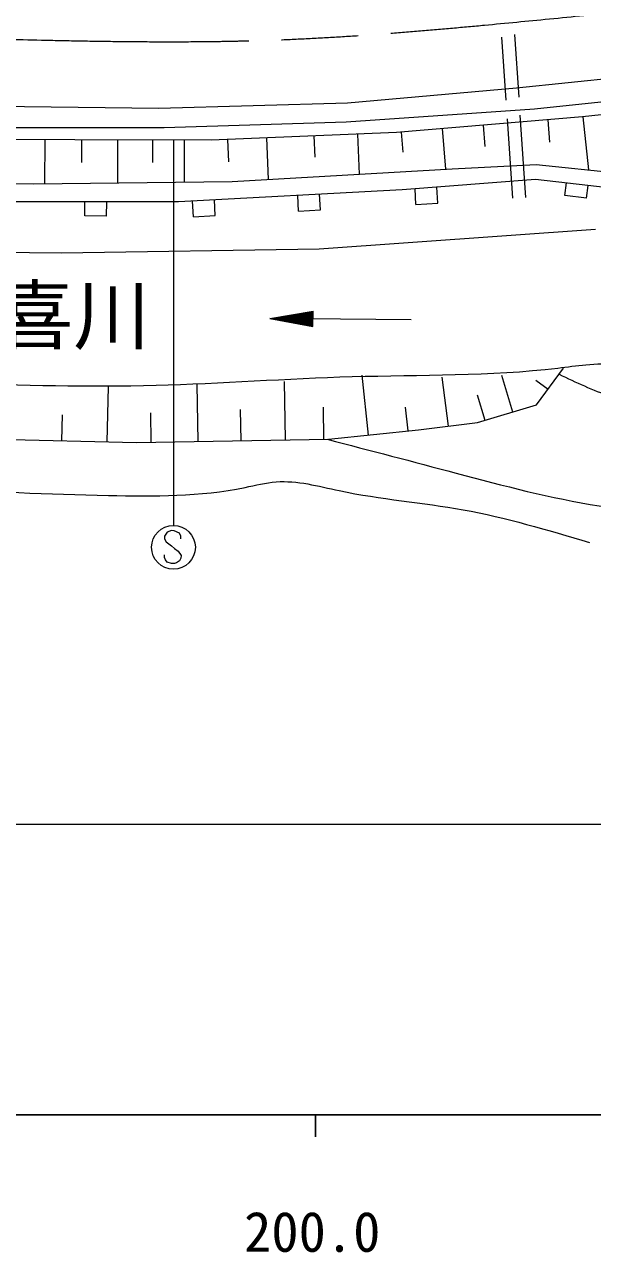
# Model space of a CAD drawing. Units: millimetres, scale not verified. Extents: x 40000 to 680000, y 20000 to 380000.
# Drawn here: x 254696 to 280652, y 198715 to 254844 of the extents above; entities that cross this region are included whole.
import ezdxf
from ezdxf.enums import TextEntityAlignment as Align

# ---------------------------------------------------------------- set-up
doc = ezdxf.new("R2010")
doc.units = ezdxf.units.MM
doc.header["$LTSCALE"] = 1000
doc.linetypes.add('CHAIN', pattern=[18.5, 12, -1.5, 3.5, -1.5])
for name, color, linetype, lineweight in [('M-BGD', 7, 'Continuous', 13), ('M-BMK', 2, 'CHAIN', 13), ('M-STR-HTXT', 7, 'Continuous', 13), ('M-STR-STR3', 7, 'Continuous', 13), ('M-STR-STRC', 7, 'Continuous', 13), ('M-TTL-BAND', 7, 'Continuous', 25)]:
    doc.layers.add(name, color=color, linetype=linetype, lineweight=lineweight)
doc.styles.add('ＭＳ ゴシック', font='')
doc.styles.get('ＭＳ ゴシック').set_extended_font_data('MS Gothic')

msp = doc.modelspace()

# ---------------------------------------------------------------- linework, layer by layer
at = {"layer": 'M-BGD'}
for p, q in [((276492, 254265), (276688, 251394)), ((277085, 254390), (277280, 251526)), ((277180, 251949), (288305, 253104)), ((277997, 250986), (290634, 252331)), ((269461, 251272), (277180, 251949)), ((252010, 251137), (260839, 251028)), ((260839, 251028), (269461, 251272)), ((269389, 250399), (277997, 250986)), ((286355, 251275), (280203, 250622)), ((261075, 250138), (269389, 250399)), ((280203, 250622), (271701, 249913)), ((276747, 250531), (276995, 246900)), ((277337, 250703), (277594, 246940)), ((278710, 249471), (278625, 250490)), ((280490, 248196), (280232, 250625)), ((250642, 250138), (261075, 250138)), ((271701, 249913), (263232, 249559)), ((270009, 248010), (269932, 249839)), ((272001, 249011), (271924, 249932)), ((273953, 248239), (273799, 250088)), ((275747, 249268), (275666, 250244)), ((256996, 249567), (247878, 249615)), ((255628, 247567), (255639, 249574)), ((263232, 249559), (256996, 249567)), ((257314, 248534), (257315, 249566)), ((258963, 247608), (258965, 249564)), ((260552, 248542), (260553, 249562)), ((262003, 247645), (262006, 249560)), ((264037, 248567), (263994, 249591)), ((265852, 247768), (265772, 249665)), ((267981, 248782), (267940, 249756)), ((264182, 247671), (274240, 248256)), ((274240, 248256), (278080, 248439)), ((278080, 248439), (283163, 247927)), ((242788, 247781), (255113, 247561)), ((255113, 247561), (264182, 247671)), ((278056, 247764), (271951, 247295)), ((283017, 247193), (278056, 247764)), ((279392, 247022), (279459, 247602)), ((271951, 247295), (261737, 246737)), ((267222, 246316), (267183, 247035)), ((268221, 246371), (268182, 247089)), ((272582, 246622), (272543, 247341)), ((273580, 246677), (273540, 247417)), ((280386, 246908), (279392, 247022)), ((280386, 246908), (280452, 247488)), ((261737, 246737), (253365, 246737)), ((257445, 246102), (257458, 246737)), ((258445, 246081), (258459, 246737)), ((262411, 246053), (262371, 246772)), ((263409, 246108), (263370, 246826)), ((272582, 246622), (273580, 246677)), ((258445, 246081), (257445, 246102)), ((262411, 246053), (263409, 246108)), ((267222, 246316), (268221, 246371)), ((268165, 244597), (280785, 245487)), ((244221, 244550), (256383, 244407)), ((256383, 244407), (268165, 244597)), ((265911, 241406), (267884, 241735)), ((272364, 241346), (265911, 241406)), ((265911, 241406), (267877, 241041)), ((265961, 241397), (265961, 241415)), ((266011, 241388), (266011, 241423)), ((266061, 241378), (266061, 241431)), ((266111, 241369), (266111, 241440)), ((266160, 241360), (266161, 241448)), ((266210, 241350), (266211, 241456)), ((266260, 241341), (266261, 241465)), ((266310, 241332), (266312, 241473)), ((266360, 241323), (266362, 241481)), ((266410, 241313), (266412, 241490)), ((266460, 241304), (266462, 241498)), ((266510, 241295), (266512, 241506)), ((266560, 241286), (266562, 241515)), ((266610, 241276), (266612, 241523)), ((266660, 241267), (266662, 241531)), ((266710, 241258), (266712, 241540)), ((266759, 241248), (266762, 241548)), ((266809, 241239), (266812, 241556)), ((266859, 241230), (266862, 241565)), ((266909, 241221), (266912, 241573)), ((266959, 241211), (266963, 241582)), ((267009, 241202), (267013, 241590)), ((267059, 241193), (267063, 241598)), ((267109, 241183), (267113, 241607)), ((267159, 241174), (267163, 241615)), ((267209, 241165), (267213, 241623)), ((267259, 241156), (267263, 241632)), ((267308, 241146), (267313, 241640)), ((267358, 241137), (267363, 241648)), ((267408, 241128), (267413, 241657)), ((267458, 241118), (267463, 241665)), ((267508, 241109), (267513, 241673)), ((267558, 241100), (267564, 241682)), ((267608, 241091), (267614, 241690)), ((267658, 241081), (267664, 241698)), ((267708, 241072), (267714, 241707)), ((267758, 241063), (267764, 241715)), ((267808, 241053), (267814, 241723)), ((267858, 241044), (267864, 241732)), ((267877, 241041), (267884, 241735)), ((278092, 237462), (279335, 239130)), ((270118, 238822), (270404, 236077)), ((273772, 238721), (274057, 236489)), ((276488, 238822), (276991, 237134)), ((278064, 238587), (278621, 238172)), ((258517, 238286), (258461, 235774)), ((262574, 238386), (262616, 235790)), ((266564, 238520), (266607, 235855)), ((275381, 237917), (275727, 236758)), ((275400, 236660), (278092, 237462)), ((256414, 236998), (256388, 235820)), ((260452, 237088), (260474, 235755)), ((264552, 237246), (264575, 235822)), ((268341, 237347), (268365, 235883)), ((272096, 237347), (272208, 236265)), ((268583, 235887), (272708, 236317)), ((272708, 236317), (275400, 236660)), ((245641, 236059), (259819, 235744)), ((259819, 235744), (268583, 235887))]:
    msp.add_line(p, q, dxfattribs=at)
for points, knots in [([(312430, 232801), (311905, 233274), (311380, 233748), (310861, 234242), (310375, 234706), (309894, 235189), (309325, 235522), (308777, 235844), (308147, 236026), (307532, 236227), (307029, 236390), (306536, 236566), (305996, 236579), (305688, 236586), (305365, 236541), (305099, 236643), (304743, 236779), (304491, 237181), (304171, 237411), (303513, 237884), (302570, 237638), (301709, 237658), (300643, 237682), (299703, 238115), (298721, 238344), (297165, 238706), (295500, 238559), (293871, 238589), (292916, 238606), (291973, 238685), (291030, 238784), (289611, 238935), (288192, 239133), (286768, 239225), (285611, 239301), (284451, 239306), (283290, 239323), (282308, 239338), (281326, 239361), (280351, 239274), (279925, 239237), (279501, 239178), (279077, 239127), (275960, 238757), (272811, 238825), (269671, 238736), (266679, 238650), (263695, 238422), (260706, 238344), (257639, 238264), (254566, 238342), (251497, 238442), (248262, 238546), (245031, 238674), (241797, 238784), (239101, 238877), (236402, 238956), (233714, 239176), (230527, 239437), (227356, 239895), (224162, 240107), (222710, 240204), (221254, 240249), (219802, 240205), (217922, 240148), (216049, 239940), (214168, 239813), (212777, 239719), (211381, 239669), (210004, 239470), (208626, 239271), (207267, 238922), (205938, 238491), (203871, 237819), (201878, 236946), (199815, 236286), (198226, 235778), (196595, 235395), (194965, 235012)], [0, 0, 0, 0, 1, 1, 1, 2, 2, 2, 3, 3, 3, 4, 4, 4, 5, 5, 5, 6, 6, 6, 7, 7, 7, 8, 8, 8, 9, 9, 9, 10, 10, 10, 11, 11, 11, 12, 12, 12, 13, 13, 13, 14, 14, 14, 15, 15, 15, 16, 16, 16, 17, 17, 17, 18, 18, 18, 19, 19, 19, 20, 20, 20, 21, 21, 21, 22, 22, 22, 23, 23, 23, 24, 24, 24, 25, 25, 25, 26, 26, 26, 26]), ([(279130, 238855), (279899, 238493), (280669, 238132), (281467, 237852), (282343, 237545), (283255, 237337), (284172, 237168), (285370, 236947), (286577, 236793), (287788, 236711), (289099, 236623), (290415, 236618), (291731, 236614)], [0, 0, 0, 0, 1, 1, 1, 2, 2, 2, 3, 3, 3, 4, 4, 4, 4]), ([(268534, 235886), (270494, 235374), (272454, 234862), (274417, 234342), (276583, 233769), (278751, 233186), (280957, 232844), (283141, 232505), (285361, 232402), (287570, 232223), (289674, 232053), (291768, 231814), (293863, 231575)], [0, 0, 0, 0, 1, 1, 1, 2, 2, 2, 3, 3, 3, 4, 4, 4, 4]), ([(231283, 230459), (232698, 230902), (234112, 231345), (235545, 231712), (237483, 232207), (239455, 232562), (241427, 232954), (243040, 233274), (244654, 233620), (246286, 233721), (247631, 233804), (248988, 233722), (250341, 233648), (253074, 233498), (255790, 233379), (258525, 233319), (260615, 233273), (262715, 233261), (264772, 233684), (265248, 233782), (265722, 233904), (266197, 233940), (267154, 234013), (268119, 233742), (269083, 233538), (270980, 233138), (272877, 233001), (274746, 232661), (276691, 232308), (278605, 231736), (280519, 231163)], [0, 0, 0, 0, 1, 1, 1, 2, 2, 2, 3, 3, 3, 4, 4, 4, 5, 5, 5, 6, 6, 6, 7, 7, 7, 8, 8, 8, 9, 9, 9, 10, 10, 10, 10])]:
    msp.add_open_spline(points, degree=3, knots=knots, dxfattribs=at)
at = {"layer": 'M-BMK'}
msp.add_open_spline([(252948, 254194), (257429, 254085), (261910, 253977), (266381, 254149), (270294, 254300), (274200, 254666), (278104, 255047), (286477, 255864), (294842, 256751), (303132, 258127), (313737, 259887), (324219, 262448), (334539, 265486), (339503, 266947), (344429, 268518), (349356, 270090)], degree=3, knots=[0, 0, 0, 0, 1, 1, 1, 2, 2, 2, 3, 3, 3, 4, 4, 4, 5, 5, 5, 5], dxfattribs=at)
at = {"layer": 'M-STR-STR3'}
msp.add_line((60572, 218285), (388831, 218285), dxfattribs=at)
at = {"layer": 'M-STR-STRC'}
for p, q in [((261498, 249561), (261502, 231947)), ((261219, 231644), (261095, 231460)), ((261095, 231460), (261097, 231328)), ((261097, 231328), (261161, 231199)), ((261411, 231710), (261219, 231644)), ((261532, 231708), (261411, 231710)), ((261782, 231589), (261532, 231708)), ((261845, 231457), (261782, 231589)), ((261845, 231328), (261845, 231457)), ((261161, 231199), (261416, 231018)), ((261416, 231018), (261545, 230886)), ((261545, 230886), (261724, 230770)), ((261724, 230770), (261851, 230570)), ((261097, 230480), (261095, 230601)), ((261137, 230378), (261097, 230480)), ((261221, 230267), (261137, 230378)), ((261408, 230206), (261221, 230267)), ((261543, 230206), (261408, 230206)), ((261643, 230235), (261543, 230206)), ((261785, 230328), (261643, 230235)), ((261845, 230459), (261785, 230328)), ((261851, 230570), (261845, 230459))]:
    msp.add_line(p, q, dxfattribs=at)
msp.add_circle((261502, 230947), 1000, dxfattribs=at)
at = {"layer": 'M-TTL-BAND'}
for p, q in [((40000, 205000), (579000, 205000)), ((268000, 205000), (268000, 204000))]:
    msp.add_line(p, q, dxfattribs=at)

# ---------------------------------------------------------------- texts
at = {"layer": 'M-STR-HTXT', "style": 'ＭＳ ゴシック'}
msp.add_text('蔵目喜川', height=2566, dxfattribs=at).set_placement((246424, 242842), align=Align.TOP_LEFT)
at = {"layer": 'M-TTL-BAND', "style": 'ＭＳ ゴシック'}
msp.add_text('200.0', height=1833, dxfattribs=at).set_placement((267844, 198195), align=Align.BOTTOM_CENTER)

doc.saveas('drawing.dxf')
